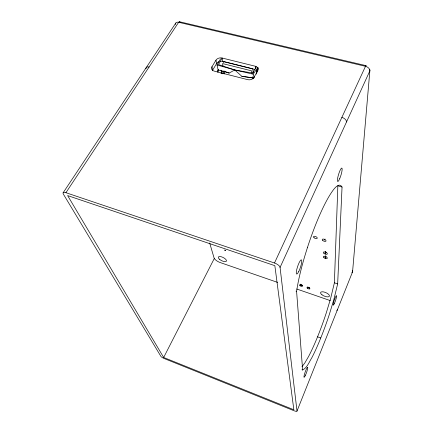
<?xml version="1.0" encoding="UTF-8"?>
<svg xmlns="http://www.w3.org/2000/svg" width="433" height="433" viewBox="0 0 433 433"><rect width="100%" height="100%" fill="white"/><g stroke="black" fill="none" stroke-linecap="round" stroke-linejoin="round"><path stroke-width="0.65" d="M307.852 286.733L307.836 287.582L309.595 288.124L309.379 287.447M301.953 366.762L304.827 362.951L308.55 356.538A56.241 8.341 -71 0 0 317.568 336.809A56.236 8.341 -71 0 0 326.222 313.075L330.595 298.602L334.395 282.809L337.848 185.806L342.048 187.034L337.659 283.907L333.805 299.706L329.41 314.196A56.322 8.054 -71.1 0 1 320.766 337.978A56.328 8.054 -71.1 0 1 311.82 357.766C309.157 361.972 307.289 367.612 302.635 369.999L301.99 369.75M256.358 73.94L256.634 70.157M257.57 71.662L258.041 67.759M302.635 369.999L296.589 291.333C298.878 276.368 302.921 261.721 307.522 247.319M256.46 73.951L257.965 67.732M325.838 252.082L325.335 253.976L326.022 252.141M325.768 256.401L325.264 258.274L325.952 256.455M325.464 255.876L325.107 257.153L325.584 255.914M325.481 251.524L325.118 252.812L325.605 251.562M217.831 72.398L218.67 69.848M179.955 22.245A2.3 0.996 -80 0 0 178.656 22.283L65.913 192.701A5.277 1.84 31.9 0 0 63.375 194.136L160.887 356.364A3.177 0.736 26.7 0 0 164.318 358.584L293.98 410.717A3.426 0.823 23.9 0 0 297.006 411.041L352.565 271.827L369.842 70.898A2.43 1.764 -0.7 0 0 369.582 69.388M297.006 411.041L280.07 267.432L369.842 70.898A4.795 3.388 22.7 0 0 365.501 66.314L178.656 22.283A4.546 2.755 38.3 0 0 175.554 24.513M280.07 267.432A5.651 2.327 24.8 0 0 274.495 262.999L365.501 66.314A2.506 0.449 -74.8 0 1 366.145 65.973M218.346 69.486L217.252 71.748L218.638 69.708M163.663 357.479L67.618 195.575L274.847 265.667L293.855 409.775L163.663 357.479L214.4 258.274M221.88 58.504L218.508 64.582L234.729 69.951L229.154 73.09L218.075 69.886L217.025 64.966L220.516 58.866M223.017 73.843L224.289 71.656M256.293 66.866L252.628 73.069L234.773 69.962L241.836 76.316L253.841 78.129M324.387 240.115L325.031 239.027M212.365 70.758A4.644 3.377 -11 0 1 212.652 70.146L216.603 63.575A4.617 3.334 -10.7 0 1 219.174 61.61M211.981 66.769L215.964 60.182A4.644 3.34 -10.7 0 1 222.064 58L255.302 66.238A4.725 3.442 -8.5 0 1 257.765 70.611L253.965 77.399A4.752 3.491 -8.8 0 1 247.73 79.661L214.205 71.109A4.671 3.383 -11 0 1 211.981 66.769L212.652 70.146M63.121 192.799L175.787 23.084M254.317 77.653L253.148 74.178L257.738 67.651M220.944 73.496L221.864 72.511L221.912 73.659M241.836 76.316L252.899 77.81L252.829 76.625M234.773 69.962L253.148 74.178M179.468 21.747L366.009 65.643M223.774 61.578L252.78 68.815L253.283 72.782M220.549 61.286A4.617 3.334 -10.7 0 1 222.665 61.405L255.064 69.486M217.025 64.966L234.729 69.951M334.395 282.809L337.659 283.907M65.913 192.701L274.495 262.999M277.634 282.403L220.191 262.555A5.943 2.3 26.8 0 1 214.064 257.911L209.675 243.01M296.778 289.022L328.69 300.047A6.322 2.517 22.6 0 0 330.282 300.502M296.031 291.138L296.589 291.333M317.568 336.814L320.766 337.978M223.715 70.931L229.154 73.09M342.048 187.034C339.348 181.768 334.032 188.723 332.257 191.402A68.457 11.972 -71.9 0 0 320.144 214.005A68.463 11.978 -71.9 0 0 307.517 247.319M221.003 70.173L222.291 73.675M221.826 70.519L222.194 71.808M215.964 60.182L216.603 63.575M223.033 66.173L222.567 63.581L251.627 70.86L252.082 73.486M223.964 71.369L224.429 73.962M222.064 58L222.665 61.405M252.764 77.426L252.991 78.741M223.174 61.378L223.401 62.704M255.302 66.238L255.573 68.511M145.991 68.728A4.736 2.555 36.1 0 1 149.055 67.028M341.87 117.392A5.017 3.161 23.5 0 1 346.519 121.96M337.442 309.719A3.183 1.229 22.3 0 1 336.739 310.299M256.818 70.065A4.693 3.437 -8.5 0 1 257.754 70.763M351.834 272.498A3.091 1.364 21.7 0 0 352.565 271.827A1.548 1.353 5.9 0 0 352.327 270.549M224.727 250.122L225.577 250.528L224.732 250.095M302.147 285.569L300.405 285.033L300.399 284.178L301.915 284.892L302.147 285.569M334.53 303.181A5.017 0.655 -71.3 0 0 336.511 295.69A5.017 0.655 -71.3 0 0 333.589 302.418A5.017 0.655 -71.3 0 0 334.53 303.181M305.487 375.167A5.348 0.725 -70.4 0 0 307.668 367.271A5.348 0.725 -70.4 0 0 304.41 374.458A5.348 0.725 -70.4 0 0 305.487 375.167M339.726 178.618A7.025 1.256 -73.1 0 0 341.859 168.069A7.025 1.256 -73.1 0 0 337.751 177.644A7.025 1.256 -73.1 0 0 339.726 178.618M298.813 271.372A7.496 1.467 -71.5 0 0 301.503 259.897A7.496 1.467 -71.5 0 0 296.746 269.559A7.496 1.467 -71.5 0 0 298.813 271.372M219.645 259.383A4.519 1.759 26.7 0 0 226.421 261.142A4.519 1.759 26.7 0 0 221.144 256.726A4.519 1.759 26.7 0 0 219.645 259.383M300.037 285.753A1.575 0.628 23.7 0 0 302.423 286.208A1.575 0.628 23.7 0 0 300.491 284.762A1.575 0.628 23.7 0 0 300.037 285.753M307.468 288.302A1.58 0.633 23.4 0 0 309.882 288.773A1.58 0.633 23.4 0 0 307.955 287.323A1.58 0.633 23.4 0 0 307.468 288.302M314.114 237.793A2.019 0.947 23.4 0 0 317.221 238.247A2.019 0.947 23.4 0 0 314.775 236.294A2.019 0.947 23.4 0 0 314.114 237.793M321.984 294.808A4.785 1.916 22.7 0 0 329.378 296.275A4.785 1.916 22.7 0 0 323.673 291.923A4.785 1.916 22.7 0 0 321.984 294.808M322.856 240.586A2.03 0.953 22.9 0 0 326 241.051A2.03 0.953 22.9 0 0 323.559 239.092A2.03 0.953 22.9 0 0 322.856 240.586M323.976 257.738A2.122 0.947 22.8 0 0 327.256 258.274A2.122 0.947 22.8 0 0 324.718 256.266A2.122 0.947 22.8 0 0 323.976 257.738M323.998 253.429A2.143 0.974 22.8 0 0 327.316 253.96A2.143 0.974 22.8 0 0 324.745 251.919A2.143 0.974 22.8 0 0 323.998 253.429"/></g></svg>
